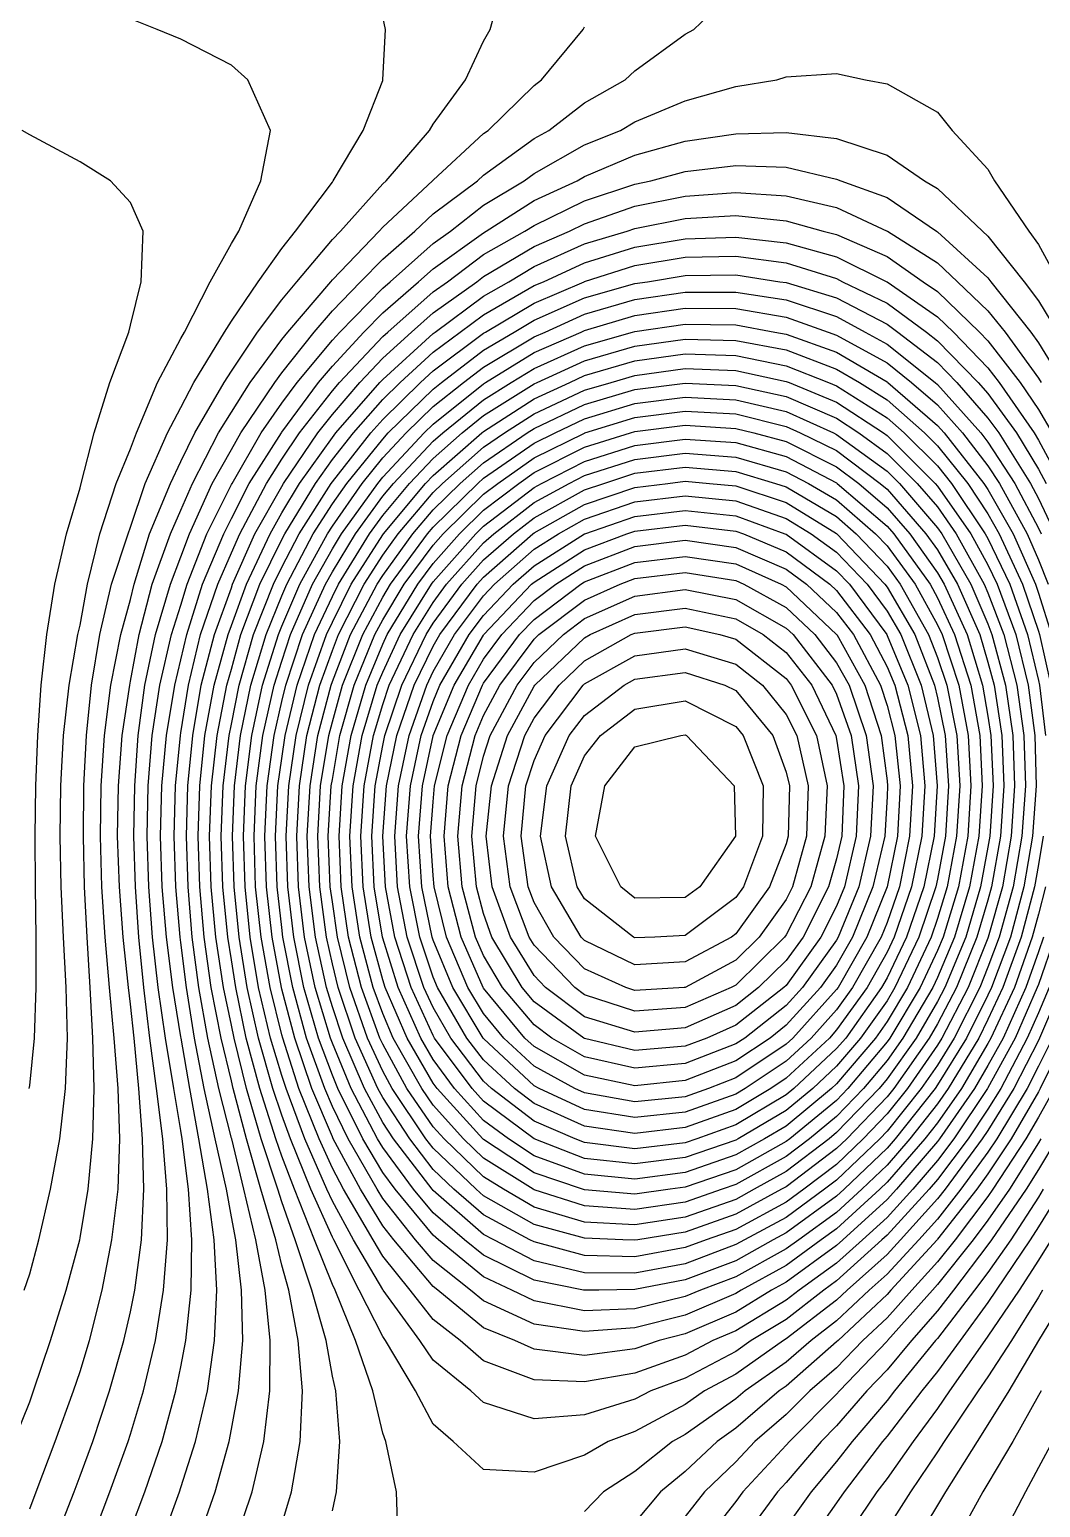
# Model space of a CAD drawing. Header units: inches. Extents: x -3765 to -2207, y 6717241 to 6718976.
# Drawn here: x -2866.8 to -2791.7, y 6718006.2 to 6718116.1 of the extents above; entities that cross this region are included whole.
import ezdxf

# ---------------------------------------------------------------- set-up
doc = ezdxf.new("R2010")
doc.units = ezdxf.units.IN
doc.header["$MEASUREMENT"] = 0

msp = doc.modelspace()

# ---------------------------------------------------------------- linework, layer by layer
for points in [[(-2866.77, 6718006.11), (-2866.29, 6718007.38), (-2864.89, 6718011.13), (-2863.52, 6718014.88), (-2863.02, 6718016.32), (-2862.34, 6718018.63), (-2861.39, 6718022.37), (-2860.67, 6718026.12), (-2860.21, 6718029.87), (-2860.07, 6718033.62), (-2860.21, 6718037.37), (-2860.5, 6718041.11), (-2860.85, 6718044.86), (-2861.17, 6718048.61), (-2861.4, 6718052.36), (-2861.51, 6718056.11), (-2861.45, 6718059.85), (-2861.22, 6718063.6), (-2860.75, 6718067.35), (-2860.01, 6718071.1), (-2859.27, 6718073.72), (-2859, 6718074.85), (-2857.86, 6718078.59), (-2856.32, 6718082.34), (-2855.53, 6718083.96), (-2854.51, 6718086.09), (-2852.33, 6718089.84), (-2851.78, 6718090.69), (-2849.84, 6718093.59), (-2848.03, 6718095.99), (-2846.93, 6718097.33), (-2844.28, 6718100.46), (-2843.68, 6718101.08), (-2840.53, 6718104.61), (-2840.29, 6718104.83), (-2837.06, 6718108.58), (-2836.79, 6718109.04), (-2834.39, 6718112.33), (-2833.04, 6718115.22), (-2832.56, 6718116.08), (-2831.51, 6718119.82)], [(-2862.23, 6718003.63), (-2860.82, 6718007.38), (-2859.45, 6718011.13), (-2859.27, 6718011.67), (-2858.31, 6718014.88), (-2857.43, 6718018.63), (-2856.82, 6718022.37), (-2856.52, 6718026.12), (-2856.58, 6718029.87), (-2856.89, 6718033.62), (-2857.36, 6718037.37), (-2857.85, 6718041.11), (-2858.3, 6718044.86), (-2858.67, 6718048.61), (-2858.92, 6718052.36), (-2859.03, 6718056.11), (-2858.97, 6718059.85), (-2858.71, 6718063.6), (-2858.21, 6718067.35), (-2857.43, 6718071.1), (-2856.31, 6718074.85), (-2855.53, 6718076.88), (-2854.9, 6718078.59), (-2853.2, 6718082.34), (-2851.78, 6718084.87), (-2851.07, 6718086.09), (-2848.56, 6718089.84), (-2848.03, 6718090.56), (-2845.63, 6718093.59), (-2844.28, 6718095.16), (-2842.18, 6718097.33), (-2840.53, 6718099.02), (-2838.14, 6718101.08), (-2836.79, 6718102.37), (-2833.5, 6718104.83), (-2833.04, 6718105.26), (-2829.29, 6718107.99), (-2828.19, 6718108.58), (-2825.54, 6718110.63), (-2822.52, 6718112.33), (-2821.79, 6718113.01), (-2818.05, 6718115.73), (-2817.42, 6718116.08), (-2814.3, 6718119.09)], [(-2867.94, 6718011.13), (-2866.77, 6718014.07), (-2866.48, 6718014.88), (-2865.23, 6718018.63), (-2864.06, 6718022.37), (-2863.05, 6718026.12), (-2863.02, 6718026.26), (-2862.43, 6718029.87), (-2862.07, 6718033.62), (-2861.97, 6718037.37), (-2862.07, 6718041.11), (-2862.27, 6718044.86), (-2862.5, 6718048.61), (-2862.69, 6718052.36), (-2862.78, 6718056.11), (-2862.74, 6718059.85), (-2862.55, 6718063.6), (-2862.17, 6718067.35), (-2861.57, 6718071.1), (-2860.69, 6718074.85), (-2859.46, 6718078.59), (-2859.27, 6718079.08), (-2858.18, 6718082.34), (-2856.53, 6718086.09), (-2855.53, 6718087.99), (-2854.57, 6718089.84), (-2852.29, 6718093.59), (-2851.78, 6718094.39), (-2849.8, 6718097.33), (-2848.03, 6718099.81), (-2847.03, 6718101.08), (-2844.28, 6718104.74), (-2844.21, 6718104.83), (-2842, 6718108.58), (-2840.53, 6718112.3), (-2840.52, 6718112.33), (-2840.34, 6718116.08), (-2840.53, 6718117.02)], [(-2867.18, 6718022.37), (-2866.77, 6718023.58), (-2866.09, 6718026.12), (-2865.22, 6718029.87), (-2864.53, 6718033.62), (-2864.1, 6718037.37), (-2863.97, 6718041.11), (-2864.07, 6718044.86), (-2864.26, 6718048.61), (-2864.43, 6718052.36), (-2864.51, 6718056.11), (-2864.46, 6718059.85), (-2864.26, 6718063.6), (-2863.85, 6718067.35), (-2863.19, 6718071.1), (-2863.02, 6718071.81), (-2862.48, 6718074.85), (-2861.57, 6718078.59), (-2860.34, 6718082.34), (-2859.27, 6718084.92), (-2858.84, 6718086.09), (-2857.28, 6718089.84), (-2855.53, 6718093.11), (-2855.27, 6718093.59), (-2853.35, 6718097.33), (-2851.78, 6718100.18), (-2851.24, 6718101.08), (-2849.6, 6718104.83), (-2848.88, 6718108.58), (-2850.56, 6718112.33), (-2851.78, 6718113.43), (-2855.53, 6718115.37), (-2857.29, 6718116.08), (-2859.27, 6718116.88)], [(-2864.93, 6718003.63), (-2863.48, 6718007.38), (-2863.02, 6718008.58), (-2862.09, 6718011.13), (-2860.84, 6718014.88), (-2859.77, 6718018.63), (-2859.27, 6718020.75), (-2858.96, 6718022.37), (-2858.47, 6718026.12), (-2858.28, 6718029.87), (-2858.38, 6718033.62), (-2858.66, 6718037.37), (-2859.02, 6718041.11), (-2859.27, 6718043.64), (-2859.42, 6718044.86), (-2859.83, 6718048.61), (-2860.11, 6718052.36), (-2860.24, 6718056.11), (-2860.17, 6718059.85), (-2859.89, 6718063.6), (-2859.34, 6718067.35), (-2859.27, 6718067.63), (-2858.64, 6718071.1), (-2857.66, 6718074.85), (-2856.31, 6718078.59), (-2855.53, 6718080.36), (-2854.68, 6718082.34), (-2852.73, 6718086.09), (-2851.78, 6718087.64), (-2850.39, 6718089.84), (-2848.03, 6718093.04), (-2847.59, 6718093.59), (-2844.4, 6718097.33), (-2844.28, 6718097.47), (-2840.8, 6718101.08), (-2840.53, 6718101.39), (-2836.83, 6718104.83), (-2836.79, 6718104.88), (-2833.04, 6718108.34), (-2832.69, 6718108.58), (-2829.29, 6718111.92), (-2828.73, 6718112.33), (-2825.64, 6718116.08), (-2825.54, 6718116.27)], [(-2859.27, 6718004.55), (-2858.21, 6718007.38), (-2856.94, 6718011.13), (-2855.9, 6718014.88), (-2855.53, 6718016.68), (-2855.17, 6718018.63), (-2854.78, 6718022.37), (-2854.72, 6718026.12), (-2854.98, 6718029.87), (-2855.43, 6718033.62), (-2855.53, 6718034.24), (-2856.05, 6718037.37), (-2856.68, 6718041.11), (-2857.22, 6718044.86), (-2857.64, 6718048.61), (-2857.92, 6718052.36), (-2858.04, 6718056.11), (-2857.96, 6718059.85), (-2857.66, 6718063.6), (-2857.1, 6718067.35), (-2856.23, 6718071.1), (-2855.53, 6718073.29), (-2855.06, 6718074.85), (-2853.62, 6718078.59), (-2851.78, 6718082.25), (-2851.73, 6718082.34), (-2849.57, 6718086.09), (-2848.03, 6718088.3), (-2846.9, 6718089.84), (-2844.28, 6718092.99), (-2843.73, 6718093.59), (-2840.53, 6718096.86), (-2839.99, 6718097.33), (-2836.79, 6718100.17), (-2835.5, 6718101.08), (-2833.04, 6718103.03), (-2830.02, 6718104.83), (-2829.29, 6718105.37), (-2825.54, 6718107.51), (-2822.87, 6718108.58), (-2821.79, 6718109.22), (-2818.05, 6718110.79), (-2814.3, 6718111.84), (-2811.25, 6718112.33), (-2810.55, 6718112.55), (-2806.8, 6718112.82), (-2804.66, 6718112.33), (-2803.05, 6718112.05), (-2799.3, 6718109.93), (-2798.22, 6718108.58), (-2795.56, 6718105.69), (-2795.06, 6718104.83), (-2792.52, 6718101.08), (-2791.81, 6718100.09), (-2790.28, 6718097.33)], [(-2866.81, 6718037.37), (-2866.77, 6718037.59), (-2866.41, 6718041.11), (-2866.28, 6718044.86), (-2866.28, 6718048.61), (-2866.34, 6718052.36), (-2866.36, 6718056.11), (-2866.32, 6718059.85), (-2866.18, 6718063.6), (-2865.93, 6718067.35), (-2865.51, 6718071.1), (-2864.91, 6718074.85), (-2864.05, 6718078.59), (-2863.02, 6718082), (-2862.94, 6718082.34), (-2861.99, 6718086.09), (-2860.81, 6718089.84), (-2859.41, 6718093.59), (-2859.27, 6718094.11), (-2858.5, 6718097.33), (-2858.34, 6718101.08), (-2859.27, 6718103.22), (-2860.77, 6718104.83), (-2863.02, 6718106.24), (-2866.77, 6718108.24), (-2867.34, 6718108.58)], [(-2857, 6718003.63), (-2855.63, 6718007.38), (-2855.53, 6718007.71), (-2854.44, 6718011.13), (-2853.57, 6718014.88), (-2853.04, 6718018.63), (-2852.87, 6718022.37), (-2853.07, 6718026.12), (-2853.57, 6718029.87), (-2854.21, 6718033.62), (-2854.88, 6718037.37), (-2855.51, 6718041.11), (-2855.53, 6718041.21), (-2856.14, 6718044.86), (-2856.61, 6718048.61), (-2856.92, 6718052.36), (-2857.04, 6718056.11), (-2856.95, 6718059.85), (-2856.61, 6718063.6), (-2855.99, 6718067.35), (-2855.53, 6718069.22), (-2855.1, 6718071.1), (-2853.93, 6718074.85), (-2852.35, 6718078.59), (-2851.78, 6718079.73), (-2850.45, 6718082.34), (-2848.06, 6718086.09), (-2848.03, 6718086.14), (-2845.3, 6718089.84), (-2844.28, 6718091.06), (-2841.94, 6718093.59), (-2840.53, 6718095.03), (-2837.88, 6718097.33), (-2836.79, 6718098.3), (-2833.04, 6718100.97), (-2832.84, 6718101.08), (-2829.29, 6718103.37), (-2826.09, 6718104.83), (-2825.54, 6718105.15), (-2821.79, 6718106.75), (-2818.05, 6718107.77), (-2814.3, 6718108.32), (-2810.55, 6718108.42), (-2806.8, 6718107.98), (-2803.05, 6718106.74), (-2800.26, 6718104.83), (-2799.3, 6718104.27), (-2795.97, 6718101.08), (-2795.56, 6718100.71), (-2792.87, 6718097.33), (-2791.81, 6718095.91), (-2790.39, 6718093.59)], [(-2854.31, 6718003.63), (-2853, 6718007.38), (-2851.96, 6718011.13), (-2851.78, 6718012.05), (-2851.25, 6718014.88), (-2850.94, 6718018.63), (-2851.03, 6718022.37), (-2851.46, 6718026.12), (-2851.78, 6718027.81), (-2852.15, 6718029.87), (-2852.98, 6718033.62), (-2853.8, 6718037.37), (-2854.52, 6718041.11), (-2855.12, 6718044.86), (-2855.53, 6718048.21), (-2855.58, 6718048.61), (-2855.92, 6718052.36), (-2856.04, 6718056.11), (-2855.94, 6718059.85), (-2855.56, 6718063.6), (-2855.53, 6718063.8), (-2854.97, 6718067.35), (-2854.07, 6718071.1), (-2852.8, 6718074.85), (-2851.78, 6718077.18), (-2851.16, 6718078.59), (-2849.17, 6718082.34), (-2848.03, 6718084.13), (-2846.71, 6718086.09), (-2844.28, 6718089.21), (-2843.74, 6718089.84), (-2840.53, 6718093.25), (-2840.16, 6718093.59), (-2836.79, 6718096.58), (-2835.73, 6718097.33), (-2833.04, 6718099.35), (-2829.97, 6718101.08), (-2829.29, 6718101.52), (-2825.54, 6718103.35), (-2821.79, 6718104.59), (-2820.61, 6718104.83), (-2818.05, 6718105.53), (-2814.3, 6718105.98), (-2810.55, 6718105.84), (-2806.8, 6718104.96), (-2806.5, 6718104.83), (-2803.05, 6718103.59), (-2799.37, 6718101.08), (-2799.3, 6718101.04), (-2795.56, 6718097.61), (-2795.34, 6718097.33), (-2792.38, 6718093.59), (-2791.81, 6718092.8), (-2789.99, 6718089.84)], [(-2851.51, 6718003.63), (-2850.25, 6718007.38), (-2849.38, 6718011.13), (-2848.92, 6718014.88), (-2848.89, 6718018.63), (-2849.27, 6718022.37), (-2849.97, 6718026.12), (-2850.85, 6718029.87), (-2851.76, 6718033.62), (-2851.78, 6718033.68), (-2852.71, 6718037.37), (-2853.54, 6718041.11), (-2854.2, 6718044.86), (-2854.69, 6718048.61), (-2855, 6718052.36), (-2855.11, 6718056.11), (-2855.01, 6718059.85), (-2854.65, 6718063.6), (-2854.02, 6718067.35), (-2853.05, 6718071.1), (-2851.78, 6718074.59), (-2851.69, 6718074.85), (-2850.04, 6718078.59), (-2848.03, 6718082.12), (-2847.9, 6718082.34), (-2845.36, 6718086.09), (-2844.28, 6718087.47), (-2842.24, 6718089.84), (-2840.53, 6718091.65), (-2838.4, 6718093.59), (-2836.79, 6718095.02), (-2833.55, 6718097.33), (-2833.04, 6718097.72), (-2829.29, 6718099.95), (-2826.65, 6718101.08), (-2825.54, 6718101.64), (-2821.79, 6718102.94), (-2818.05, 6718103.7), (-2814.3, 6718103.96), (-2810.55, 6718103.71), (-2806.8, 6718102.84), (-2803.05, 6718101.1), (-2803.03, 6718101.08), (-2799.3, 6718098.73), (-2797.81, 6718097.33), (-2795.56, 6718095.18), (-2794.28, 6718093.59), (-2791.81, 6718090.17), (-2791.61, 6718089.84)], [(-2848.03, 6718004.98), (-2847.31, 6718007.38), (-2846.67, 6718011.13), (-2846.51, 6718014.88), (-2846.82, 6718018.63), (-2847.52, 6718022.37), (-2848.03, 6718024.23), (-2848.48, 6718026.12), (-2849.59, 6718029.87), (-2850.66, 6718033.62), (-2851.64, 6718037.37), (-2851.78, 6718037.92), (-2852.55, 6718041.11), (-2853.28, 6718044.86), (-2853.81, 6718048.61), (-2854.14, 6718052.36), (-2854.26, 6718056.11), (-2854.14, 6718059.85), (-2853.75, 6718063.6), (-2853.06, 6718067.35), (-2852.02, 6718071.1), (-2851.78, 6718071.77), (-2850.67, 6718074.85), (-2848.91, 6718078.59), (-2848.03, 6718080.15), (-2846.72, 6718082.34), (-2844.28, 6718085.75), (-2844.02, 6718086.09), (-2840.74, 6718089.84), (-2840.53, 6718090.06), (-2836.79, 6718093.48), (-2836.64, 6718093.59), (-2833.04, 6718096.27), (-2831.17, 6718097.33), (-2829.29, 6718098.47), (-2825.54, 6718100.14), (-2822.36, 6718101.08), (-2821.79, 6718101.28), (-2818.05, 6718102.04), (-2814.3, 6718102.25), (-2810.55, 6718101.86), (-2807.81, 6718101.08), (-2806.8, 6718100.83), (-2803.05, 6718099.21), (-2800.37, 6718097.33), (-2799.3, 6718096.6), (-2796.19, 6718093.59), (-2795.56, 6718092.93), (-2793.16, 6718089.84), (-2791.81, 6718087.83), (-2790.79, 6718086.09)], [(-2844.28, 6718005.98), (-2843.97, 6718007.38), (-2843.73, 6718011.13), (-2844.03, 6718014.88), (-2844.28, 6718015.98), (-2844.74, 6718018.63), (-2845.8, 6718022.37), (-2847.04, 6718026.12), (-2848.03, 6718028.93), (-2848.32, 6718029.87), (-2849.57, 6718033.62), (-2850.66, 6718037.37), (-2851.58, 6718041.11), (-2851.78, 6718042.07), (-2852.36, 6718044.86), (-2852.93, 6718048.61), (-2853.28, 6718052.36), (-2853.4, 6718056.11), (-2853.26, 6718059.85), (-2852.85, 6718063.6), (-2852.11, 6718067.35), (-2851.78, 6718068.53), (-2851.07, 6718071.1), (-2849.66, 6718074.85), (-2848.03, 6718078.16), (-2847.8, 6718078.59), (-2845.54, 6718082.34), (-2844.28, 6718084.11), (-2842.72, 6718086.09), (-2840.53, 6718088.57), (-2839.23, 6718089.84), (-2836.79, 6718092.09), (-2834.77, 6718093.59), (-2833.04, 6718094.88), (-2829.29, 6718097.04), (-2828.59, 6718097.33), (-2825.54, 6718098.74), (-2821.79, 6718099.89), (-2818.05, 6718100.51), (-2814.3, 6718100.64), (-2810.55, 6718100.23), (-2806.8, 6718099.19), (-2803.08, 6718097.33), (-2803.05, 6718097.32), (-2799.3, 6718094.73), (-2798.12, 6718093.59), (-2795.56, 6718090.93), (-2794.71, 6718089.84), (-2792.13, 6718086.09), (-2791.81, 6718085.56), (-2790.07, 6718082.34)], [(-2839.38, 6718003.63), (-2839.52, 6718007.38), (-2840.31, 6718011.13), (-2840.53, 6718011.73), (-2841.28, 6718014.88), (-2842.56, 6718018.63), (-2844.07, 6718022.37), (-2844.28, 6718022.79), (-2845.61, 6718026.12), (-2847.1, 6718029.87), (-2848.03, 6718032.33), (-2848.47, 6718033.62), (-2849.68, 6718037.37), (-2850.68, 6718041.11), (-2851.46, 6718044.86), (-2851.78, 6718046.92), (-2852.05, 6718048.61), (-2852.42, 6718052.36), (-2852.54, 6718056.11), (-2852.39, 6718059.85), (-2851.95, 6718063.6), (-2851.78, 6718064.44), (-2851.21, 6718067.35), (-2850.14, 6718071.1), (-2848.65, 6718074.85), (-2848.03, 6718076.11), (-2846.75, 6718078.59), (-2844.36, 6718082.34), (-2844.28, 6718082.46), (-2841.42, 6718086.09), (-2840.53, 6718087.1), (-2837.72, 6718089.84), (-2836.79, 6718090.7), (-2833.04, 6718093.5), (-2832.89, 6718093.59), (-2829.29, 6718095.75), (-2825.57, 6718097.33), (-2825.54, 6718097.35), (-2821.79, 6718098.54), (-2818.05, 6718099.16), (-2814.3, 6718099.24), (-2810.55, 6718098.74), (-2806.8, 6718097.56), (-2806.36, 6718097.33), (-2803.05, 6718095.75), (-2800.13, 6718093.59), (-2799.3, 6718092.95), (-2796.28, 6718089.84), (-2795.56, 6718089.02), (-2793.44, 6718086.09), (-2791.81, 6718083.39), (-2791.24, 6718082.34)], [(-2823.79, 6718011.13), (-2825.54, 6718010.1), (-2829.29, 6718008.84), (-2833.04, 6718009.03), (-2835.31, 6718011.13), (-2836.79, 6718012.42), (-2838.1, 6718014.88), (-2840.32, 6718018.63), (-2840.53, 6718018.92), (-2842.29, 6718022.37), (-2844.18, 6718026.12), (-2844.28, 6718026.31), (-2845.89, 6718029.87), (-2847.4, 6718033.62), (-2848.03, 6718035.37), (-2848.7, 6718037.37), (-2849.77, 6718041.11), (-2850.61, 6718044.86), (-2851.21, 6718048.61), (-2851.57, 6718052.36), (-2851.69, 6718056.11), (-2851.54, 6718059.85), (-2851.1, 6718063.6), (-2850.34, 6718067.35), (-2849.21, 6718071.1), (-2848.03, 6718073.98), (-2847.66, 6718074.85), (-2845.7, 6718078.59), (-2844.28, 6718080.81), (-2843.21, 6718082.34), (-2840.53, 6718085.64), (-2840.12, 6718086.09), (-2836.79, 6718089.34), (-2836.16, 6718089.84), (-2833.04, 6718092.25), (-2830.76, 6718093.59), (-2829.29, 6718094.47), (-2825.54, 6718096.13), (-2821.79, 6718097.2), (-2820.86, 6718097.33), (-2818.05, 6718097.8), (-2814.3, 6718097.84), (-2811.03, 6718097.33), (-2810.55, 6718097.27), (-2806.8, 6718096.13), (-2803.05, 6718094.18), (-2802.26, 6718093.59), (-2799.3, 6718091.32), (-2797.86, 6718089.84), (-2795.56, 6718087.2), (-2794.75, 6718086.09), (-2792.4, 6718082.34), (-2791.81, 6718081.21), (-2790.57, 6718078.59)], [(-2820.61, 6718014.88), (-2821.79, 6718014.26), (-2825.54, 6718013.1), (-2829.29, 6718012.81), (-2833.04, 6718014.02), (-2833.98, 6718014.88), (-2836.79, 6718017.16), (-2837.78, 6718018.63), (-2840.5, 6718022.37), (-2840.53, 6718022.42), (-2842.71, 6718026.12), (-2844.28, 6718028.99), (-2844.68, 6718029.87), (-2846.33, 6718033.62), (-2847.72, 6718037.37), (-2848.03, 6718038.33), (-2848.87, 6718041.11), (-2849.76, 6718044.86), (-2850.39, 6718048.61), (-2850.77, 6718052.36), (-2850.89, 6718056.11), (-2850.73, 6718059.85), (-2850.27, 6718063.6), (-2849.47, 6718067.35), (-2848.28, 6718071.1), (-2848.03, 6718071.72), (-2846.7, 6718074.85), (-2844.65, 6718078.59), (-2844.28, 6718079.17), (-2842.06, 6718082.34), (-2840.53, 6718084.23), (-2838.79, 6718086.09), (-2836.79, 6718088.05), (-2834.54, 6718089.84), (-2833.04, 6718090.99), (-2829.29, 6718093.23), (-2828.46, 6718093.59), (-2825.54, 6718094.91), (-2821.79, 6718096.01), (-2818.05, 6718096.56), (-2814.3, 6718096.56), (-2810.55, 6718095.98), (-2806.8, 6718094.74), (-2804.67, 6718093.59), (-2803.05, 6718092.7), (-2799.47, 6718089.84), (-2799.3, 6718089.7), (-2796.08, 6718086.09), (-2795.56, 6718085.41), (-2793.55, 6718082.34), (-2791.81, 6718079.01), (-2791.61, 6718078.59)], [(-2816, 6718018.63), (-2818.05, 6718017.54), (-2821.79, 6718016.21), (-2825.54, 6718015.55), (-2829.29, 6718015.71), (-2833.04, 6718017.12), (-2834.79, 6718018.63), (-2836.79, 6718020.18), (-2838.5, 6718022.37), (-2840.53, 6718024.9), (-2841.25, 6718026.12), (-2843.45, 6718029.87), (-2844.28, 6718031.44), (-2845.27, 6718033.62), (-2846.76, 6718037.37), (-2847.97, 6718041.11), (-2848.03, 6718041.35), (-2848.91, 6718044.86), (-2849.58, 6718048.61), (-2849.98, 6718052.36), (-2850.1, 6718056.11), (-2849.93, 6718059.85), (-2849.44, 6718063.6), (-2848.6, 6718067.35), (-2848.03, 6718069.13), (-2847.38, 6718071.1), (-2845.75, 6718074.85), (-2844.28, 6718077.48), (-2843.61, 6718078.59), (-2840.91, 6718082.34), (-2840.53, 6718082.81), (-2837.46, 6718086.09), (-2836.79, 6718086.75), (-2833.04, 6718089.74), (-2832.89, 6718089.84), (-2829.29, 6718092.06), (-2825.78, 6718093.59), (-2825.54, 6718093.7), (-2821.79, 6718094.83), (-2818.05, 6718095.37), (-2814.3, 6718095.34), (-2810.55, 6718094.7), (-2807.43, 6718093.59), (-2806.8, 6718093.37), (-2803.05, 6718091.3), (-2801.23, 6718089.84), (-2799.3, 6718088.17), (-2797.44, 6718086.09), (-2795.56, 6718083.65), (-2794.7, 6718082.34), (-2792.65, 6718078.59), (-2791.81, 6718076.66), (-2791.09, 6718074.85)], [(-2819.98, 6718018.63), (-2821.79, 6718018.01), (-2825.54, 6718017.52), (-2829.29, 6718017.98), (-2830.71, 6718018.63), (-2833.04, 6718019.56), (-2836.45, 6718022.37), (-2836.79, 6718022.64), (-2839.71, 6718026.12), (-2840.53, 6718027.16), (-2842.2, 6718029.87), (-2844.21, 6718033.62), (-2844.28, 6718033.77), (-2845.8, 6718037.37), (-2847.08, 6718041.11), (-2848.03, 6718044.74), (-2848.06, 6718044.86), (-2848.76, 6718048.61), (-2849.18, 6718052.36), (-2849.3, 6718056.11), (-2849.12, 6718059.85), (-2848.61, 6718063.6), (-2848.03, 6718066.13), (-2847.74, 6718067.35), (-2846.49, 6718071.1), (-2844.79, 6718074.85), (-2844.28, 6718075.76), (-2842.57, 6718078.59), (-2840.53, 6718081.38), (-2839.73, 6718082.34), (-2836.79, 6718085.47), (-2836.07, 6718086.09), (-2833.04, 6718088.56), (-2831, 6718089.84), (-2829.29, 6718090.89), (-2825.54, 6718092.57), (-2821.97, 6718093.59), (-2821.79, 6718093.64), (-2818.05, 6718094.18), (-2814.3, 6718094.13), (-2811.4, 6718093.59), (-2810.55, 6718093.43), (-2806.8, 6718092.1), (-2803.05, 6718089.89), (-2802.99, 6718089.84), (-2799.3, 6718086.65), (-2798.81, 6718086.09), (-2795.87, 6718082.34), (-2795.56, 6718081.88), (-2793.68, 6718078.59), (-2792.03, 6718074.85), (-2791.81, 6718074.17), (-2790.84, 6718071.1)], [(-2813.89, 6718022.37), (-2814.3, 6718022.13), (-2818.05, 6718020.51), (-2821.79, 6718019.56), (-2825.54, 6718019.3), (-2829.29, 6718019.85), (-2833.04, 6718021.57), (-2834.01, 6718022.37), (-2836.79, 6718024.57), (-2838.09, 6718026.12), (-2840.53, 6718029.19), (-2840.95, 6718029.87), (-2843.11, 6718033.62), (-2844.28, 6718036.03), (-2844.85, 6718037.37), (-2846.2, 6718041.11), (-2847.22, 6718044.86), (-2847.95, 6718048.61), (-2848.03, 6718049.33), (-2848.38, 6718052.36), (-2848.51, 6718056.11), (-2848.32, 6718059.85), (-2848.03, 6718061.9), (-2847.79, 6718063.6), (-2846.9, 6718067.35), (-2845.6, 6718071.1), (-2844.28, 6718073.94), (-2843.83, 6718074.85), (-2841.52, 6718078.59), (-2840.53, 6718079.95), (-2838.54, 6718082.34), (-2836.79, 6718084.2), (-2834.62, 6718086.09), (-2833.04, 6718087.38), (-2829.29, 6718089.73), (-2829.06, 6718089.84), (-2825.54, 6718091.46), (-2821.79, 6718092.55), (-2818.05, 6718093.05), (-2814.3, 6718092.97), (-2810.55, 6718092.26), (-2806.8, 6718090.84), (-2805.11, 6718089.84), (-2803.05, 6718088.55), (-2800.26, 6718086.09), (-2799.3, 6718085.14), (-2797.06, 6718082.34), (-2795.56, 6718080.08), (-2794.71, 6718078.59), (-2792.98, 6718074.85), (-2791.81, 6718071.36), (-2791.72, 6718071.1), (-2790.89, 6718067.35)], [(-2816.92, 6718022.37), (-2818.05, 6718021.89), (-2821.79, 6718020.99), (-2825.54, 6718020.83), (-2829.29, 6718021.57), (-2830.93, 6718022.37), (-2833.04, 6718023.35), (-2836.4, 6718026.12), (-2836.79, 6718026.45), (-2839.62, 6718029.87), (-2840.53, 6718031.11), (-2842.01, 6718033.62), (-2843.87, 6718037.37), (-2844.28, 6718038.35), (-2845.31, 6718041.11), (-2846.39, 6718044.86), (-2847.14, 6718048.61), (-2847.58, 6718052.36), (-2847.72, 6718056.11), (-2847.52, 6718059.85), (-2846.98, 6718063.6), (-2846.06, 6718067.35), (-2844.71, 6718071.1), (-2844.28, 6718072.03), (-2842.87, 6718074.85), (-2840.53, 6718078.52), (-2840.48, 6718078.59), (-2837.35, 6718082.34), (-2836.79, 6718082.94), (-2833.17, 6718086.09), (-2833.04, 6718086.2), (-2829.29, 6718088.63), (-2826.64, 6718089.84), (-2825.54, 6718090.35), (-2821.79, 6718091.46), (-2818.05, 6718091.96), (-2814.3, 6718091.85), (-2810.55, 6718091.09), (-2807.41, 6718089.84), (-2806.8, 6718089.59), (-2803.05, 6718087.22), (-2801.77, 6718086.09), (-2799.3, 6718083.64), (-2798.26, 6718082.34), (-2795.75, 6718078.59), (-2795.56, 6718078.24), (-2793.92, 6718074.85), (-2792.61, 6718071.1), (-2791.81, 6718067.68), (-2791.73, 6718067.35), (-2791.27, 6718063.6)], [(-2824.47, 6718022.37), (-2825.54, 6718022.36), (-2825.62, 6718022.37), (-2829.29, 6718023.12), (-2833.04, 6718024.96), (-2834.45, 6718026.12), (-2836.79, 6718028.11), (-2838.24, 6718029.87), (-2840.53, 6718032.97), (-2840.92, 6718033.62), (-2842.88, 6718037.37), (-2844.28, 6718040.73), (-2844.42, 6718041.11), (-2845.55, 6718044.86), (-2846.34, 6718048.61), (-2846.8, 6718052.36), (-2846.93, 6718056.11), (-2846.73, 6718059.85), (-2846.17, 6718063.6), (-2845.22, 6718067.35), (-2844.28, 6718069.91), (-2843.82, 6718071.1), (-2841.91, 6718074.85), (-2840.53, 6718077.01), (-2839.39, 6718078.59), (-2836.79, 6718081.66), (-2836.09, 6718082.34), (-2833.04, 6718085.04), (-2831.49, 6718086.09), (-2829.29, 6718087.52), (-2825.54, 6718089.26), (-2823.57, 6718089.84), (-2821.79, 6718090.37), (-2818.05, 6718090.87), (-2814.3, 6718090.74), (-2810.55, 6718089.92), (-2810.33, 6718089.84), (-2806.8, 6718088.39), (-2803.33, 6718086.09), (-2803.05, 6718085.89), (-2799.48, 6718082.34), (-2799.3, 6718082.14), (-2796.83, 6718078.59), (-2795.56, 6718076.28), (-2794.87, 6718074.85), (-2793.49, 6718071.1), (-2792.57, 6718067.35), (-2792.08, 6718063.6), (-2791.98, 6718059.85), (-2792.25, 6718056.11), (-2792.89, 6718052.36), (-2793.89, 6718048.61), (-2795.3, 6718044.86), (-2795.56, 6718044.31), (-2797.15, 6718041.11), (-2799.3, 6718037.63), (-2799.49, 6718037.37), (-2802.45, 6718033.62), (-2803.05, 6718032.92), (-2806.24, 6718029.87), (-2806.8, 6718029.36), (-2810.55, 6718026.64), (-2811.51, 6718026.12), (-2814.3, 6718024.56), (-2818.05, 6718023.15), (-2821.79, 6718022.41), (-2824.47, 6718022.37)], [(-2813.64, 6718026.12), (-2814.3, 6718025.76), (-2818.05, 6718024.34), (-2821.79, 6718023.63), (-2825.54, 6718023.66), (-2829.29, 6718024.54), (-2832.29, 6718026.12), (-2833.04, 6718026.52), (-2836.79, 6718029.77), (-2836.87, 6718029.87), (-2839.74, 6718033.62), (-2840.53, 6718034.83), (-2841.89, 6718037.37), (-2843.51, 6718041.11), (-2844.28, 6718043.44), (-2844.71, 6718044.86), (-2845.53, 6718048.61), (-2846.01, 6718052.36), (-2846.15, 6718056.11), (-2845.94, 6718059.85), (-2845.36, 6718063.6), (-2844.38, 6718067.35), (-2844.28, 6718067.61), (-2842.92, 6718071.1), (-2840.95, 6718074.85), (-2840.53, 6718075.5), (-2838.3, 6718078.59), (-2836.79, 6718080.38), (-2834.78, 6718082.34), (-2833.04, 6718083.88), (-2829.79, 6718086.09), (-2829.29, 6718086.42), (-2825.54, 6718088.2), (-2821.79, 6718089.31), (-2818.05, 6718089.78), (-2814.3, 6718089.63), (-2810.55, 6718088.8), (-2806.8, 6718087.18), (-2805.15, 6718086.09), (-2803.05, 6718084.57), (-2800.81, 6718082.34), (-2799.3, 6718080.59), (-2797.91, 6718078.59), (-2795.83, 6718074.85), (-2795.56, 6718074.21), (-2794.37, 6718071.1), (-2793.42, 6718067.35), (-2792.89, 6718063.6), (-2792.77, 6718059.85), (-2793.04, 6718056.11), (-2793.68, 6718052.36), (-2794.71, 6718048.61), (-2795.56, 6718046.37), (-2796.16, 6718044.86), (-2798.06, 6718041.11), (-2799.3, 6718039.1), (-2800.51, 6718037.37), (-2803.05, 6718034.19), (-2803.6, 6718033.62), (-2806.8, 6718030.54), (-2807.7, 6718029.87), (-2810.55, 6718027.78), (-2813.64, 6718026.12)], [(-2816.5, 6718026.12), (-2818.05, 6718025.54), (-2821.79, 6718024.86), (-2825.54, 6718024.95), (-2829.29, 6718025.96), (-2829.6, 6718026.12), (-2833.04, 6718027.96), (-2835.24, 6718029.87), (-2836.79, 6718031.35), (-2838.53, 6718033.62), (-2840.53, 6718036.69), (-2840.89, 6718037.37), (-2842.59, 6718041.11), (-2843.86, 6718044.86), (-2844.28, 6718046.62), (-2844.72, 6718048.61), (-2845.22, 6718052.36), (-2845.37, 6718056.11), (-2845.15, 6718059.85), (-2844.55, 6718063.6), (-2844.28, 6718064.62), (-2843.52, 6718067.35), (-2842.02, 6718071.1), (-2840.53, 6718073.89), (-2839.96, 6718074.85), (-2837.21, 6718078.59), (-2836.79, 6718079.09), (-2833.46, 6718082.34), (-2833.04, 6718082.72), (-2829.29, 6718085.32), (-2827.73, 6718086.09), (-2825.54, 6718087.14), (-2821.79, 6718088.27), (-2818.05, 6718088.74), (-2814.3, 6718088.56), (-2810.55, 6718087.68), (-2807.03, 6718086.09), (-2806.8, 6718085.98), (-2803.05, 6718083.25), (-2802.14, 6718082.34), (-2799.3, 6718079.04), (-2798.99, 6718078.59), (-2796.82, 6718074.85), (-2795.56, 6718071.89), (-2795.26, 6718071.1), (-2794.26, 6718067.35), (-2793.71, 6718063.6), (-2793.57, 6718059.85), (-2793.83, 6718056.11), (-2794.48, 6718052.36), (-2795.53, 6718048.61), (-2795.56, 6718048.54), (-2797.03, 6718044.86), (-2798.98, 6718041.11), (-2799.3, 6718040.58), (-2801.54, 6718037.37), (-2803.05, 6718035.47), (-2804.82, 6718033.62), (-2806.8, 6718031.72), (-2809.25, 6718029.87), (-2810.55, 6718028.92), (-2814.3, 6718026.89), (-2816.5, 6718026.12)], [(-2821.58, 6718026.12), (-2821.79, 6718026.08), (-2822.69, 6718026.12), (-2825.54, 6718026.24), (-2829.29, 6718027.26), (-2833.04, 6718029.39), (-2833.59, 6718029.87), (-2836.79, 6718032.92), (-2837.32, 6718033.62), (-2839.83, 6718037.37), (-2840.53, 6718038.65), (-2841.66, 6718041.11), (-2842.99, 6718044.86), (-2843.9, 6718048.61), (-2844.28, 6718051.23), (-2844.43, 6718052.36), (-2844.58, 6718056.11), (-2844.36, 6718059.85), (-2844.28, 6718060.32), (-2843.72, 6718063.6), (-2842.66, 6718067.35), (-2841.12, 6718071.1), (-2840.53, 6718072.2), (-2838.94, 6718074.85), (-2836.79, 6718077.76), (-2836.04, 6718078.59), (-2833.04, 6718081.54), (-2831.98, 6718082.34), (-2829.29, 6718084.23), (-2825.54, 6718086.08), (-2825.52, 6718086.09), (-2821.79, 6718087.23), (-2818.05, 6718087.7), (-2814.3, 6718087.5), (-2810.55, 6718086.57), (-2809.5, 6718086.09), (-2806.8, 6718084.78), (-2803.56, 6718082.34), (-2803.05, 6718081.91), (-2800.16, 6718078.59), (-2799.3, 6718077.39), (-2797.82, 6718074.85), (-2796.17, 6718071.1), (-2795.56, 6718069.05), (-2795.1, 6718067.35), (-2794.52, 6718063.6), (-2794.37, 6718059.85), (-2794.62, 6718056.11), (-2795.28, 6718052.36), (-2795.56, 6718051.37), (-2796.37, 6718048.61), (-2797.9, 6718044.86), (-2799.3, 6718042.17), (-2799.93, 6718041.11), (-2802.56, 6718037.37), (-2803.05, 6718036.75), (-2806.04, 6718033.62), (-2806.8, 6718032.89), (-2810.55, 6718030.06), (-2810.89, 6718029.87), (-2814.3, 6718028.01), (-2818.05, 6718026.69), (-2821.58, 6718026.12)], [(-2812.92, 6718029.87), (-2814.3, 6718029.12), (-2818.05, 6718027.8), (-2821.79, 6718027.22), (-2825.54, 6718027.43), (-2829.29, 6718028.55), (-2831.56, 6718029.87), (-2833.04, 6718030.79), (-2835.98, 6718033.62), (-2836.79, 6718034.51), (-2838.74, 6718037.37), (-2840.53, 6718040.66), (-2840.74, 6718041.11), (-2842.12, 6718044.86), (-2843.07, 6718048.61), (-2843.62, 6718052.36), (-2843.78, 6718056.11), (-2843.54, 6718059.85), (-2842.89, 6718063.6), (-2841.8, 6718067.35), (-2840.53, 6718070.38), (-2840.2, 6718071.1), (-2837.93, 6718074.85), (-2836.79, 6718076.39), (-2834.83, 6718078.59), (-2833.04, 6718080.35), (-2830.42, 6718082.34), (-2829.29, 6718083.14), (-2825.54, 6718085.03), (-2822.13, 6718086.09), (-2821.79, 6718086.19), (-2818.05, 6718086.66), (-2814.3, 6718086.43), (-2812.96, 6718086.09), (-2810.55, 6718085.45), (-2806.8, 6718083.58), (-2805.16, 6718082.34), (-2803.05, 6718080.53), (-2801.36, 6718078.59), (-2799.3, 6718075.69), (-2798.81, 6718074.85), (-2797.1, 6718071.1), (-2795.96, 6718067.35), (-2795.56, 6718065.03), (-2795.33, 6718063.6), (-2795.17, 6718059.85), (-2795.42, 6718056.11), (-2795.56, 6718055.31), (-2796.1, 6718052.36), (-2797.21, 6718048.61), (-2798.77, 6718044.86), (-2799.3, 6718043.83), (-2800.9, 6718041.11), (-2803.05, 6718038.08), (-2803.65, 6718037.37), (-2806.8, 6718034.08), (-2807.36, 6718033.62), (-2810.55, 6718031.18), (-2812.92, 6718029.87)], [(-2815.32, 6718029.87), (-2818.05, 6718028.91), (-2821.79, 6718028.36), (-2825.54, 6718028.63), (-2829.29, 6718029.84), (-2829.35, 6718029.87), (-2833.04, 6718032.18), (-2834.54, 6718033.62), (-2836.79, 6718036.12), (-2837.64, 6718037.37), (-2839.75, 6718041.11), (-2840.53, 6718042.94), (-2841.24, 6718044.86), (-2842.23, 6718048.61), (-2842.8, 6718052.36), (-2842.97, 6718056.11), (-2842.73, 6718059.85), (-2842.06, 6718063.6), (-2840.94, 6718067.35), (-2840.53, 6718068.32), (-2839.23, 6718071.1), (-2836.91, 6718074.85), (-2836.79, 6718075.02), (-2833.62, 6718078.59), (-2833.04, 6718079.16), (-2829.29, 6718082.03), (-2828.73, 6718082.34), (-2825.54, 6718083.98), (-2821.79, 6718085.16), (-2818.05, 6718085.62), (-2814.3, 6718085.37), (-2810.55, 6718084.33), (-2806.8, 6718082.38), (-2806.75, 6718082.34), (-2803.05, 6718079.15), (-2802.56, 6718078.59), (-2799.86, 6718074.85), (-2799.3, 6718073.84), (-2798.03, 6718071.1), (-2796.84, 6718067.35), (-2796.17, 6718063.6), (-2795.98, 6718059.85), (-2796.24, 6718056.11), (-2796.93, 6718052.36), (-2798.05, 6718048.61), (-2799.3, 6718045.62), (-2799.66, 6718044.86), (-2801.87, 6718041.11), (-2803.05, 6718039.45), (-2804.8, 6718037.37), (-2806.8, 6718035.28), (-2808.82, 6718033.62), (-2810.55, 6718032.3), (-2814.3, 6718030.23), (-2815.32, 6718029.87)], [(-2819.17, 6718029.87), (-2821.79, 6718029.5), (-2825.54, 6718029.82), (-2825.69, 6718029.87), (-2829.29, 6718031.1), (-2833.04, 6718033.56), (-2833.1, 6718033.62), (-2836.5, 6718037.37), (-2836.79, 6718037.76), (-2838.73, 6718041.11), (-2840.35, 6718044.86), (-2840.53, 6718045.44), (-2841.39, 6718048.61), (-2841.98, 6718052.36), (-2842.16, 6718056.11), (-2841.91, 6718059.85), (-2841.23, 6718063.6), (-2840.53, 6718065.9), (-2840.05, 6718067.35), (-2838.27, 6718071.1), (-2836.79, 6718073.49), (-2835.79, 6718074.85), (-2833.04, 6718077.93), (-2832.28, 6718078.59), (-2829.29, 6718080.91), (-2826.68, 6718082.34), (-2825.54, 6718082.93), (-2821.79, 6718084.12), (-2818.05, 6718084.58), (-2814.3, 6718084.3), (-2810.55, 6718083.21), (-2808.88, 6718082.34), (-2806.8, 6718081.12), (-2803.91, 6718078.59), (-2803.05, 6718077.7), (-2800.97, 6718074.85), (-2799.3, 6718071.83), (-2798.97, 6718071.1), (-2797.73, 6718067.35), (-2797.03, 6718063.6), (-2796.82, 6718059.85), (-2797.06, 6718056.11), (-2797.75, 6718052.36), (-2798.89, 6718048.61), (-2799.3, 6718047.63), (-2800.6, 6718044.86), (-2802.84, 6718041.11), (-2803.05, 6718040.82), (-2805.96, 6718037.37), (-2806.8, 6718036.48), (-2810.29, 6718033.62), (-2810.55, 6718033.42), (-2814.3, 6718031.32), (-2818.05, 6718030.02), (-2819.17, 6718029.87)], [(-2812.16, 6718033.62), (-2814.3, 6718032.42), (-2818.05, 6718031.12), (-2821.79, 6718030.63), (-2825.54, 6718031), (-2829.29, 6718032.36), (-2831.2, 6718033.62), (-2833.04, 6718034.99), (-2835.19, 6718037.37), (-2836.79, 6718039.51), (-2837.71, 6718041.11), (-2839.39, 6718044.86), (-2840.53, 6718048.54), (-2840.55, 6718048.61), (-2841.16, 6718052.36), (-2841.34, 6718056.11), (-2841.09, 6718059.85), (-2840.53, 6718062.87), (-2840.38, 6718063.6), (-2839.12, 6718067.35), (-2837.31, 6718071.1), (-2836.79, 6718071.94), (-2834.65, 6718074.85), (-2833.04, 6718076.65), (-2830.82, 6718078.59), (-2829.29, 6718079.78), (-2825.54, 6718081.86), (-2824.11, 6718082.34), (-2821.79, 6718083.09), (-2818.05, 6718083.54), (-2814.3, 6718083.23), (-2811.34, 6718082.34), (-2810.55, 6718082.08), (-2806.8, 6718079.87), (-2805.34, 6718078.59), (-2803.05, 6718076.18), (-2802.08, 6718074.85), (-2799.97, 6718071.1), (-2799.3, 6718069.41), (-2798.62, 6718067.35), (-2797.88, 6718063.6), (-2797.65, 6718059.85), (-2797.89, 6718056.11), (-2798.58, 6718052.36), (-2799.3, 6718050), (-2799.77, 6718048.61), (-2801.53, 6718044.86), (-2803.05, 6718042.34), (-2803.92, 6718041.11), (-2806.8, 6718037.72), (-2807.18, 6718037.37), (-2810.55, 6718034.57), (-2812.16, 6718033.62)], [(-2814.12, 6718033.62), (-2814.3, 6718033.52), (-2818.05, 6718032.22), (-2821.79, 6718031.75), (-2825.54, 6718032.17), (-2829.29, 6718033.62), (-2829.29, 6718033.62), (-2833.04, 6718036.42), (-2833.89, 6718037.37), (-2836.68, 6718041.11), (-2836.79, 6718041.3), (-2838.43, 6718044.86), (-2839.63, 6718048.61), (-2840.32, 6718052.36), (-2840.53, 6718056.11), (-2840.25, 6718059.85), (-2839.48, 6718063.6), (-2838.2, 6718067.35), (-2836.79, 6718070.24), (-2836.29, 6718071.1), (-2833.51, 6718074.85), (-2833.04, 6718075.37), (-2829.37, 6718078.59), (-2829.29, 6718078.66), (-2825.54, 6718080.77), (-2821.79, 6718082.04), (-2819.35, 6718082.34), (-2818.05, 6718082.5), (-2816.26, 6718082.34), (-2814.3, 6718082.16), (-2810.55, 6718080.91), (-2806.8, 6718078.61), (-2806.78, 6718078.59), (-2803.21, 6718074.85), (-2803.05, 6718074.63), (-2801, 6718071.1), (-2799.52, 6718067.35), (-2799.3, 6718066.41), (-2798.74, 6718063.6), (-2798.49, 6718059.85), (-2798.71, 6718056.11), (-2799.3, 6718052.93), (-2799.42, 6718052.36), (-2800.69, 6718048.61), (-2802.47, 6718044.86), (-2803.05, 6718043.89), (-2805.03, 6718041.11), (-2806.8, 6718039.02), (-2808.58, 6718037.37), (-2810.55, 6718035.73), (-2814.12, 6718033.62)], [(-2817.18, 6718033.62), (-2818.05, 6718033.32), (-2821.79, 6718032.88), (-2825.54, 6718033.35), (-2826.24, 6718033.62), (-2829.29, 6718034.93), (-2832.45, 6718037.37), (-2833.04, 6718037.91), (-2835.48, 6718041.11), (-2836.79, 6718043.38), (-2837.47, 6718044.86), (-2838.71, 6718048.61), (-2839.43, 6718052.36), (-2839.64, 6718056.11), (-2839.36, 6718059.85), (-2838.58, 6718063.6), (-2837.27, 6718067.35), (-2836.79, 6718068.35), (-2835.2, 6718071.1), (-2833.04, 6718073.99), (-2832.23, 6718074.85), (-2829.29, 6718077.44), (-2827.46, 6718078.59), (-2825.54, 6718079.68), (-2821.79, 6718080.96), (-2818.05, 6718081.42), (-2814.3, 6718081.04), (-2810.55, 6718079.73), (-2808.69, 6718078.59), (-2806.8, 6718077.23), (-2804.53, 6718074.85), (-2803.05, 6718072.84), (-2802.04, 6718071.1), (-2800.51, 6718067.35), (-2799.62, 6718063.6), (-2799.32, 6718059.85), (-2799.56, 6718056.11), (-2800.33, 6718052.36), (-2801.61, 6718048.61), (-2803.05, 6718045.59), (-2803.46, 6718044.86), (-2806.13, 6718041.11), (-2806.8, 6718040.33), (-2809.98, 6718037.37), (-2810.55, 6718036.89), (-2814.3, 6718034.66), (-2817.18, 6718033.62)], [(-2811.68, 6718037.37), (-2814.3, 6718035.8), (-2818.05, 6718034.45), (-2821.79, 6718034.02), (-2825.54, 6718034.57), (-2829.29, 6718036.24), (-2830.75, 6718037.37), (-2833.04, 6718039.49), (-2834.28, 6718041.11), (-2836.46, 6718044.86), (-2836.79, 6718045.64), (-2837.79, 6718048.61), (-2838.53, 6718052.36), (-2838.76, 6718056.11), (-2838.47, 6718059.85), (-2837.68, 6718063.6), (-2836.79, 6718066.14), (-2836.29, 6718067.35), (-2834.11, 6718071.1), (-2833.04, 6718072.53), (-2830.85, 6718074.85), (-2829.29, 6718076.22), (-2825.54, 6718078.58), (-2825.52, 6718078.59), (-2821.79, 6718079.88), (-2818.05, 6718080.33), (-2814.3, 6718079.92), (-2810.64, 6718078.59), (-2810.55, 6718078.56), (-2806.8, 6718075.84), (-2805.85, 6718074.85), (-2803.08, 6718071.1), (-2803.05, 6718071.04), (-2801.5, 6718067.35), (-2800.57, 6718063.6), (-2800.24, 6718059.85), (-2800.47, 6718056.11), (-2801.23, 6718052.36), (-2802.52, 6718048.61), (-2803.05, 6718047.5), (-2804.54, 6718044.86), (-2806.8, 6718041.71), (-2807.34, 6718041.11), (-2810.55, 6718038.12), (-2811.68, 6718037.37)], [(-2813.59, 6718037.37), (-2814.3, 6718036.94), (-2818.05, 6718035.6), (-2821.79, 6718035.2), (-2825.54, 6718035.8), (-2828.91, 6718037.37), (-2829.29, 6718037.57), (-2833.04, 6718041.07), (-2833.07, 6718041.11), (-2835.33, 6718044.86), (-2836.79, 6718048.38), (-2836.86, 6718048.61), (-2837.63, 6718052.36), (-2837.87, 6718056.11), (-2837.59, 6718059.85), (-2836.79, 6718063.58), (-2836.78, 6718063.6), (-2835.23, 6718067.35), (-2833.04, 6718071.07), (-2833.02, 6718071.1), (-2829.47, 6718074.85), (-2829.29, 6718075), (-2825.54, 6718077.4), (-2822.39, 6718078.59), (-2821.79, 6718078.8), (-2818.05, 6718079.24), (-2814.3, 6718078.8), (-2813.73, 6718078.59), (-2810.55, 6718077.26), (-2807.3, 6718074.85), (-2806.8, 6718074.38), (-2804.32, 6718071.1), (-2803.05, 6718068.7), (-2802.48, 6718067.35), (-2801.52, 6718063.6), (-2801.17, 6718059.85), (-2801.38, 6718056.11), (-2802.14, 6718052.36), (-2803.05, 6718049.71), (-2803.5, 6718048.61), (-2805.61, 6718044.86), (-2806.8, 6718043.21), (-2808.7, 6718041.11), (-2810.55, 6718039.39), (-2813.59, 6718037.37)], [(-2816.32, 6718037.37), (-2818.05, 6718036.75), (-2821.79, 6718036.38), (-2825.54, 6718037.03), (-2826.26, 6718037.37), (-2829.29, 6718039.03), (-2831.53, 6718041.11), (-2833.04, 6718042.93), (-2834.2, 6718044.86), (-2835.79, 6718048.61), (-2836.72, 6718052.36), (-2836.79, 6718053.2), (-2836.98, 6718056.11), (-2836.79, 6718058.68), (-2836.68, 6718059.85), (-2835.74, 6718063.6), (-2834.17, 6718067.35), (-2833.04, 6718069.28), (-2831.69, 6718071.1), (-2829.29, 6718073.63), (-2827.67, 6718074.85), (-2825.54, 6718076.21), (-2821.79, 6718077.64), (-2818.05, 6718078.11), (-2814.3, 6718077.58), (-2810.55, 6718075.96), (-2809.04, 6718074.85), (-2806.8, 6718072.75), (-2805.56, 6718071.1), (-2803.54, 6718067.35), (-2803.05, 6718065.84), (-2802.47, 6718063.6), (-2802.09, 6718059.85), (-2802.29, 6718056.11), (-2803.05, 6718052.36), (-2803.05, 6718052.34), (-2804.56, 6718048.61), (-2806.69, 6718044.86), (-2806.8, 6718044.71), (-2810.06, 6718041.11), (-2810.55, 6718040.66), (-2814.3, 6718038.16), (-2816.32, 6718037.37)], [(-2811.75, 6718041.11), (-2814.3, 6718039.41), (-2818.05, 6718037.96), (-2821.79, 6718037.57), (-2825.54, 6718038.36), (-2829.29, 6718040.48), (-2829.97, 6718041.11), (-2833.04, 6718044.81), (-2833.07, 6718044.86), (-2834.71, 6718048.61), (-2835.67, 6718052.36), (-2835.98, 6718056.11), (-2835.66, 6718059.85), (-2834.71, 6718063.6), (-2833.12, 6718067.35), (-2833.04, 6718067.49), (-2830.36, 6718071.1), (-2829.29, 6718072.22), (-2825.81, 6718074.85), (-2825.54, 6718075.02), (-2821.79, 6718076.45), (-2818.05, 6718076.91), (-2814.3, 6718076.35), (-2810.93, 6718074.85), (-2810.55, 6718074.64), (-2806.8, 6718071.11), (-2806.79, 6718071.1), (-2804.71, 6718067.35), (-2803.48, 6718063.6), (-2803.05, 6718060.24), (-2803.01, 6718059.85), (-2803.05, 6718059.07), (-2803.23, 6718056.11), (-2804.1, 6718052.36), (-2805.62, 6718048.61), (-2806.8, 6718046.53), (-2808, 6718044.86), (-2810.55, 6718042.06), (-2811.75, 6718041.11)], [(-2813.63, 6718041.11), (-2814.3, 6718040.67), (-2818.05, 6718039.23), (-2821.79, 6718038.88), (-2825.54, 6718039.72), (-2827.96, 6718041.11), (-2829.29, 6718042.09), (-2831.63, 6718044.86), (-2833.04, 6718047.25), (-2833.63, 6718048.61), (-2834.62, 6718052.36), (-2834.95, 6718056.11), (-2834.63, 6718059.85), (-2833.67, 6718063.6), (-2833.04, 6718065.1), (-2831.84, 6718067.35), (-2829.29, 6718070.75), (-2828.93, 6718071.1), (-2825.54, 6718073.67), (-2822.9, 6718074.85), (-2821.79, 6718075.27), (-2818.05, 6718075.71), (-2814.3, 6718075.12), (-2813.7, 6718074.85), (-2810.55, 6718073.11), (-2808.41, 6718071.1), (-2806.8, 6718069.01), (-2805.88, 6718067.35), (-2804.6, 6718063.6), (-2804.09, 6718059.85), (-2804.29, 6718056.11), (-2805.16, 6718052.36), (-2806.68, 6718048.61), (-2806.8, 6718048.39), (-2809.34, 6718044.86), (-2810.55, 6718043.53), (-2813.63, 6718041.11)], [(-2816.44, 6718041.11), (-2818.05, 6718040.5), (-2821.79, 6718040.18), (-2825.54, 6718041.09), (-2825.59, 6718041.11), (-2829.29, 6718043.81), (-2830.17, 6718044.86), (-2832.42, 6718048.61), (-2833.04, 6718050.37), (-2833.57, 6718052.36), (-2833.92, 6718056.11), (-2833.6, 6718059.85), (-2833.04, 6718062.06), (-2832.54, 6718063.6), (-2830.54, 6718067.35), (-2829.29, 6718069.02), (-2827.11, 6718071.1), (-2825.54, 6718072.29), (-2821.79, 6718073.97), (-2818.05, 6718074.46), (-2814.3, 6718073.72), (-2810.55, 6718071.59), (-2810.02, 6718071.1), (-2807.13, 6718067.35), (-2806.8, 6718066.67), (-2805.72, 6718063.6), (-2805.18, 6718059.85), (-2805.36, 6718056.11), (-2806.21, 6718052.36), (-2806.8, 6718050.91), (-2807.97, 6718048.61), (-2810.55, 6718045.03), (-2810.72, 6718044.86), (-2814.3, 6718042.07), (-2816.44, 6718041.11)], [(-2812.6, 6718044.86), (-2814.3, 6718043.54), (-2818.05, 6718041.88), (-2821.79, 6718041.56), (-2825.54, 6718042.7), (-2828.44, 6718044.86), (-2829.29, 6718045.75), (-2831.04, 6718048.61), (-2832.39, 6718052.36), (-2832.85, 6718056.11), (-2832.46, 6718059.85), (-2831.26, 6718063.6), (-2829.29, 6718067.26), (-2829.22, 6718067.35), (-2825.54, 6718070.87), (-2825.13, 6718071.1), (-2821.79, 6718072.59), (-2818.05, 6718073.06), (-2814.3, 6718072.27), (-2812.25, 6718071.1), (-2810.55, 6718069.78), (-2808.65, 6718067.35), (-2806.86, 6718063.6), (-2806.8, 6718063.34), (-2806.27, 6718059.85), (-2806.42, 6718056.11), (-2806.8, 6718054.44), (-2807.4, 6718052.36), (-2809.3, 6718048.61), (-2810.55, 6718046.88), (-2812.6, 6718044.86)], [(-2814.64, 6718044.86), (-2818.05, 6718043.37), (-2821.79, 6718043.1), (-2825.54, 6718044.32), (-2826.27, 6718044.86), (-2829.29, 6718048.01), (-2829.66, 6718048.61), (-2831.06, 6718052.36), (-2831.55, 6718056.11), (-2831.18, 6718059.85), (-2829.98, 6718063.6), (-2829.29, 6718064.88), (-2827.43, 6718067.35), (-2825.54, 6718069.16), (-2822.06, 6718071.1), (-2821.79, 6718071.22), (-2818.05, 6718071.67), (-2815.48, 6718071.1), (-2814.3, 6718070.75), (-2810.55, 6718067.83), (-2810.17, 6718067.35), (-2808.31, 6718063.6), (-2807.51, 6718059.85), (-2807.68, 6718056.11), (-2808.73, 6718052.36), (-2810.55, 6718048.78), (-2810.67, 6718048.61), (-2814.3, 6718045.05), (-2814.64, 6718044.86)], [(-2818.13, 6718044.86), (-2821.79, 6718044.64), (-2822.47, 6718044.86), (-2825.54, 6718046.26), (-2827.81, 6718048.61), (-2829.29, 6718051.19), (-2829.73, 6718052.36), (-2830.25, 6718056.11), (-2829.9, 6718059.85), (-2829.29, 6718061.74), (-2828.46, 6718063.6), (-2825.64, 6718067.35), (-2825.54, 6718067.44), (-2821.79, 6718069.52), (-2818.05, 6718070.05), (-2814.3, 6718068.91), (-2812.31, 6718067.35), (-2810.55, 6718065.17), (-2809.76, 6718063.6), (-2808.91, 6718059.85), (-2809.04, 6718056.11), (-2810.07, 6718052.36), (-2810.55, 6718051.41), (-2812.57, 6718048.61), (-2814.3, 6718046.91), (-2818.05, 6718044.87), (-2818.13, 6718044.86)], [(-2814.62, 6718048.61), (-2818.05, 6718046.78), (-2821.79, 6718046.56), (-2825.54, 6718048.36), (-2825.78, 6718048.61), (-2828, 6718052.36), (-2828.81, 6718056.11), (-2828.34, 6718059.85), (-2826.67, 6718063.6), (-2825.54, 6718065.1), (-2822.6, 6718067.35), (-2821.79, 6718067.8), (-2818.05, 6718068.29), (-2815.12, 6718067.35), (-2814.3, 6718066.95), (-2811.55, 6718063.6), (-2810.55, 6718060.88), (-2810.31, 6718059.85), (-2810.4, 6718056.11), (-2810.55, 6718055.55), (-2811.79, 6718052.36), (-2814.3, 6718048.85), (-2814.62, 6718048.61)], [(-2820.32, 6718048.61), (-2821.79, 6718048.55), (-2821.91, 6718048.61), (-2825.54, 6718051.45), (-2826.08, 6718052.36), (-2826.96, 6718056.11), (-2826.52, 6718059.85), (-2825.54, 6718062.08), (-2824.36, 6718063.6), (-2821.79, 6718065.56), (-2818.05, 6718066.17), (-2814.3, 6718064.28), (-2813.74, 6718063.6), (-2812.27, 6718059.85), (-2812.32, 6718056.11), (-2813.73, 6718052.36), (-2814.3, 6718051.56), (-2818.05, 6718048.73), (-2820.32, 6718048.61)], [(-2816.97, 6718052.36), (-2818.05, 6718051.56), (-2821.79, 6718051.52), (-2822.84, 6718052.36), (-2824.72, 6718056.11), (-2824.03, 6718059.85), (-2821.79, 6718062.77), (-2818.37, 6718063.6), (-2818.05, 6718063.65), (-2817.96, 6718063.6), (-2814.41, 6718059.85), (-2814.33, 6718056.11), (-2816.97, 6718052.36)], [(-2791.45, 6718056.11), (-2791.81, 6718054), (-2792.09, 6718052.36), (-2793.08, 6718048.61), (-2794.45, 6718044.86), (-2795.56, 6718042.49), (-2796.24, 6718041.11), (-2798.5, 6718037.37), (-2799.3, 6718036.21), (-2801.35, 6718033.62), (-2803.05, 6718031.66), (-2804.92, 6718029.87), (-2806.8, 6718028.15), (-2809.62, 6718026.12), (-2810.55, 6718025.44), (-2814.3, 6718023.36), (-2816.92, 6718022.37)], [(-2791.28, 6718052.36), (-2791.81, 6718050.33), (-2792.26, 6718048.61), (-2793.59, 6718044.86), (-2795.34, 6718041.11), (-2795.56, 6718040.71), (-2797.53, 6718037.37), (-2799.3, 6718034.81), (-2800.24, 6718033.62), (-2803.05, 6718030.39), (-2803.6, 6718029.87), (-2806.8, 6718026.94), (-2807.94, 6718026.12), (-2810.55, 6718024.2), (-2813.89, 6718022.37)], [(-2791.43, 6718048.61), (-2791.81, 6718047.52), (-2792.74, 6718044.86), (-2794.43, 6718041.11), (-2795.56, 6718039.07), (-2796.56, 6718037.37), (-2799.15, 6718033.62), (-2799.3, 6718033.41), (-2802.35, 6718029.87), (-2803.05, 6718029.1), (-2806.33, 6718026.12), (-2806.8, 6718025.7), (-2810.55, 6718022.97), (-2811.63, 6718022.37), (-2814.3, 6718020.74), (-2818.05, 6718019.13), (-2819.98, 6718018.63)], [(-2790.59, 6718048.61), (-2791.81, 6718045.09), (-2791.89, 6718044.86), (-2793.53, 6718041.11), (-2795.56, 6718037.42), (-2795.59, 6718037.37), (-2798.09, 6718033.62), (-2799.3, 6718032.01), (-2801.14, 6718029.87), (-2803.05, 6718027.78), (-2804.88, 6718026.12), (-2806.8, 6718024.38), (-2809.59, 6718022.37), (-2810.55, 6718021.62), (-2814.3, 6718019.36), (-2816, 6718018.63)], [(-2790.12, 6718044.86), (-2791.72, 6718041.11), (-2791.81, 6718040.93), (-2793.63, 6718037.37), (-2795.56, 6718034.25), (-2795.98, 6718033.62), (-2798.74, 6718029.87), (-2799.3, 6718029.16), (-2802.05, 6718026.12), (-2803.05, 6718025.03), (-2806.02, 6718022.37), (-2806.8, 6718021.63), (-2810.55, 6718018.75), (-2810.76, 6718018.63), (-2814.3, 6718016.12), (-2816.62, 6718014.88), (-2818.05, 6718013.88), (-2821.79, 6718011.87), (-2823.79, 6718011.13)], [(-2791.01, 6718044.86), (-2791.81, 6718042.99), (-2792.63, 6718041.11), (-2794.61, 6718037.37), (-2795.56, 6718035.83), (-2797.03, 6718033.62), (-2799.3, 6718030.6), (-2799.93, 6718029.87), (-2803.05, 6718026.46), (-2803.43, 6718026.12), (-2806.8, 6718023.06), (-2807.75, 6718022.37), (-2810.55, 6718020.19), (-2813.16, 6718018.63), (-2814.3, 6718017.82), (-2818.05, 6718015.83), (-2820.61, 6718014.88)], [(-2790.76, 6718041.11), (-2791.81, 6718039.02), (-2792.65, 6718037.37), (-2794.9, 6718033.62), (-2795.56, 6718032.64), (-2797.56, 6718029.87), (-2799.3, 6718027.66), (-2800.7, 6718026.12), (-2803.05, 6718023.57), (-2804.38, 6718022.37), (-2806.8, 6718020.08), (-2808.7, 6718018.63), (-2810.55, 6718017.01), (-2813.61, 6718014.88), (-2814.3, 6718014.29), (-2818.05, 6718011.65), (-2818.99, 6718011.13), (-2821.79, 6718008.9), (-2824.14, 6718007.38), (-2825.54, 6718005.92)], [(-2789.81, 6718041.11), (-2791.67, 6718037.37), (-2791.81, 6718037.11), (-2793.82, 6718033.62), (-2795.56, 6718031.01), (-2796.38, 6718029.87), (-2799.3, 6718026.17), (-2799.34, 6718026.12), (-2802.77, 6718022.37), (-2803.05, 6718022.06), (-2806.69, 6718018.63), (-2806.8, 6718018.52), (-2810.55, 6718015.24), (-2811.07, 6718014.88), (-2814.3, 6718012.11), (-2815.69, 6718011.13), (-2818.05, 6718008.89), (-2819.89, 6718007.38), (-2821.79, 6718005.1)], [(-2790.61, 6718037.37), (-2791.81, 6718035.22), (-2792.73, 6718033.62), (-2795.19, 6718029.87), (-2795.56, 6718029.34), (-2798, 6718026.12), (-2799.3, 6718024.48), (-2801.22, 6718022.37), (-2803.05, 6718020.32), (-2804.85, 6718018.63), (-2806.8, 6718016.6), (-2808.79, 6718014.88), (-2810.55, 6718013.12), (-2812.88, 6718011.13), (-2814.3, 6718009.6), (-2816.63, 6718007.38), (-2818.05, 6718005.55)], [(-2791.63, 6718033.62), (-2791.81, 6718033.32), (-2793.96, 6718029.87), (-2795.56, 6718027.57), (-2796.65, 6718026.12), (-2799.3, 6718022.78), (-2799.67, 6718022.37), (-2803.02, 6718018.63), (-2803.05, 6718018.58), (-2806.6, 6718014.88), (-2806.8, 6718014.65), (-2810.31, 6718011.13), (-2810.55, 6718010.84), (-2813.77, 6718007.38), (-2814.3, 6718006.67), (-2816.68, 6718003.63)], [(-2790.44, 6718033.62), (-2791.81, 6718031.34), (-2792.72, 6718029.87), (-2795.29, 6718026.12), (-2795.56, 6718025.74), (-2798.11, 6718022.37), (-2799.3, 6718020.83), (-2801.23, 6718018.63), (-2803.05, 6718016.44), (-2804.55, 6718014.88), (-2806.8, 6718012.28), (-2807.95, 6718011.13), (-2810.55, 6718008.07), (-2811.19, 6718007.38), (-2813.94, 6718003.63)], [(-2791.45, 6718029.87), (-2791.81, 6718029.29), (-2793.85, 6718026.12), (-2795.56, 6718023.68), (-2796.55, 6718022.37), (-2799.3, 6718018.79), (-2799.45, 6718018.63), (-2802.5, 6718014.88), (-2803.05, 6718014.16), (-2805.65, 6718011.13), (-2806.8, 6718009.64), (-2808.7, 6718007.38), (-2810.55, 6718004.77)], [(-2790.06, 6718029.87), (-2791.81, 6718027.07), (-2792.42, 6718026.12), (-2794.94, 6718022.37), (-2795.56, 6718021.45), (-2797.62, 6718018.63), (-2799.3, 6718016.32), (-2800.48, 6718014.88), (-2803.05, 6718011.52), (-2803.39, 6718011.13), (-2806.25, 6718007.38), (-2806.8, 6718006.57), (-2808.86, 6718003.63)], [(-2790.86, 6718026.12), (-2791.81, 6718024.6), (-2793.24, 6718022.37), (-2795.56, 6718018.94), (-2795.79, 6718018.63), (-2798.41, 6718014.88), (-2799.3, 6718013.58), (-2801.11, 6718011.13), (-2803.05, 6718008.38), (-2803.81, 6718007.38), (-2806.33, 6718003.63)], [(-2791.5, 6718022.37), (-2791.81, 6718021.86), (-2793.81, 6718018.63), (-2795.56, 6718015.94), (-2796.29, 6718014.88), (-2798.8, 6718011.13), (-2799.3, 6718010.35), (-2801.3, 6718007.38), (-2803.05, 6718004.65)], [(-2789.52, 6718022.37), (-2791.8, 6718018.63), (-2791.81, 6718018.62), (-2794, 6718014.88), (-2795.56, 6718012.39), (-2796.36, 6718011.13), (-2798.71, 6718007.38), (-2799.3, 6718006.38), (-2800.96, 6718003.63)], [(-2791.61, 6718014.88), (-2791.81, 6718014.53), (-2793.71, 6718011.13), (-2795.56, 6718008.01), (-2795.93, 6718007.38), (-2798, 6718003.63)], [(-2790.76, 6718011.13), (-2791.81, 6718009.19), (-2792.76, 6718007.38), (-2794.71, 6718003.63)]]:
    msp.add_lwpolyline(points)

doc.saveas('drawing.dxf')
